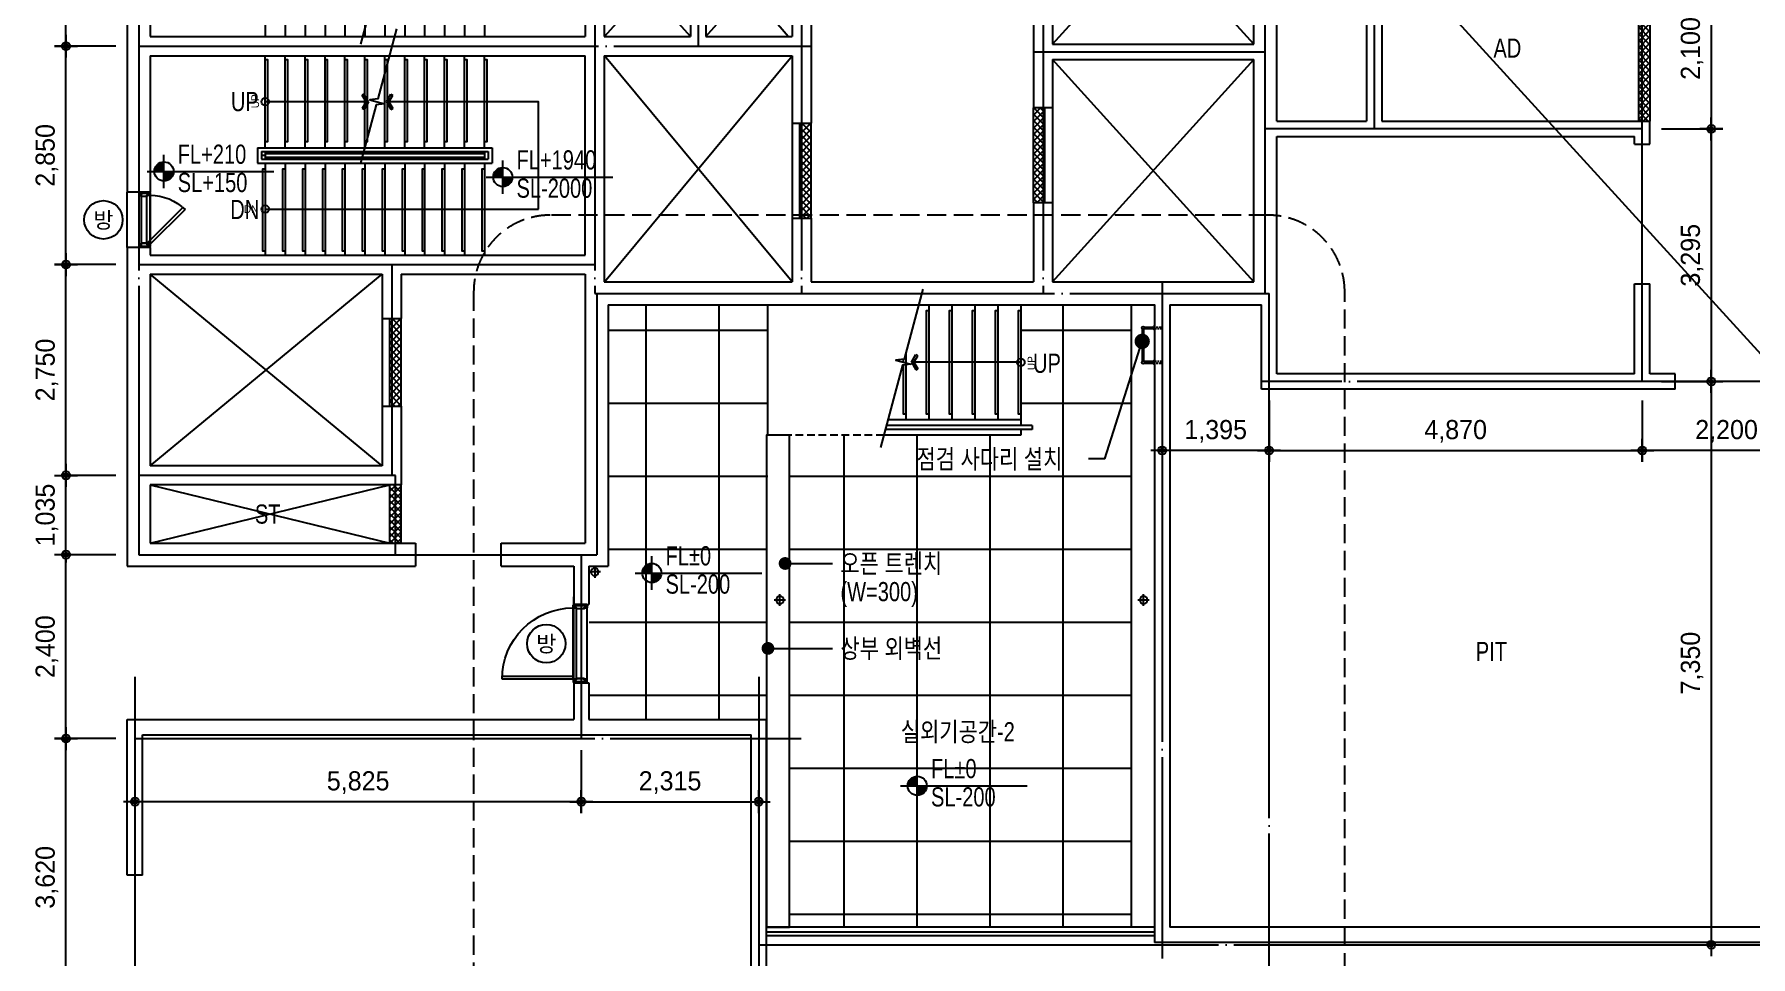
# Model space of a CAD drawing. Header units: millimetres. Extents: x 0 to 1390178, y 0 to 110113.
# Drawn here: x 616149 to 638547, y 23396 to 35430 of the extents above; entities that cross this region are included whole.
import ezdxf
from ezdxf.enums import TextEntityAlignment as Align
from ezdxf.xclip import XClip

# ---------------------------------------------------------------- set-up
doc = ezdxf.new("R2010")
doc.units = ezdxf.units.MM
doc.header["$LTSCALE"] = 100
doc.header["$XCLIPFRAME"] = 0
for name, pattern in [('CEN', [62, 60, -1, 0, -1]), ('HID2', [3.5, 2.5, -1]), ('X - 평면도$0$CEN', [62, 60, -1, 0, -1]), ('X - 평면도$0$HID', [1.5, 1, -0.5]), ('X - 평면도$0$HIDDEN', [0.375, 0.25, -0.125])]:
    doc.linetypes.add(name, pattern=pattern)
doc.layers.get('DEFPOINTS').update_dxf_attribs({"color": 145})
for name, color, linetype in [('A-CEN', 1, 'CEN'), ('AA-XXXX-TEXT', 3, 'Continuous'), ('DIM', 7, 'Continuous'), ('sm3', 3, 'HID2'), ('SYM', 7, 'Continuous'), ('TEXT1', 7, 'Continuous'), ('X - 평면도$0$A-OPEN', 9, 'X - 평면도$0$CEN'), ('X - 평면도$0$A-SYM', 7, 'Continuous'), ('X - 평면도$0$A-WALB', 3, 'Continuous'), ('X - 평면도$0$AA-EL-PCN4', 4, 'Continuous'), ('X - 평면도$0$AA-EL-PCN8', 8, 'Continuous'), ('X - 평면도$0$AA-FLXK-OPEN', 8, 'Continuous'), ('X - 평면도$0$AA-FLXS-OTHR', 4, 'Continuous'), ('X - 평면도$0$AA-SSXM-STRS', 4, 'Continuous'), ('X - 평면도$0$AA-WAXM-CONC', 2, 'Continuous'), ('X - 평면도$0$AA-XXXX-CNTL', 1, 'X - 평면도$0$CEN'), ('X - 평면도$0$AA-XXXX-PATT', 8, 'Continuous'), ('X - 평면도$0$AA-XXXX-SYMB', 7, 'Continuous'), ('X - 평면도$0$CEN', 1, 'X - 평면도$0$CEN'), ('X - 평면도$0$HID', 7, 'X - 평면도$0$HID'), ('X - 평면도$0$난간', 6, 'Continuous'), ('X - 평면도$0$신축줄눈', 252, 'Continuous'), ('X - 평면도$0$점검사다리', 4, 'Continuous'), ('X - 평면도$0$트랜치', 8, 'Continuous')]:
    doc.layers.add(name, color=color, linetype=linetype)
doc.layers.add('X - 평면도$0$A-door', color=4, linetype='Continuous', lineweight=25)
for name, color, linetype, plot in [('X - 평면도$0$A-GUIDE TEXT', 67, 'Continuous', False), ('X - 평면도$0$AA-GUIDE-실명', 125, 'Continuous', False), ('X - 평면도$0$DEFPOINT', 163, 'Continuous', False)]:
    doc.layers.add(name, color=color, linetype=linetype, plot=plot)
doc.styles.add('HAUD01', font='Dotum.ttf')
doc.styles.add('X - 평면도$0$HAUD01', font='Dotum.ttf')
doc.dimstyles.new('HAUD-80', dxfattribs={"dimscale": 100, "dimtxt": 2.5, "dimasz": 0.5, "dimexe": 0, "dimexo": 1.5, "dimgap": 1, "dimtad": 1, "dimdec": 0, "dimdsep": 46, "dimlunit": 6, "dimtxsty": 'HAUD01', "dimblk": 'Z_DOT', "dimcen": 2.5, "dimdle": 1.5, "dimclrd": 7, "dimclre": 7, "dimclrt": 4, "dimadec": 0, "dimazin": 0, "dimtfac": 1, "dimtdec": 0, "dimtix": 1, "dimtmove": 2, "dimatfit": 3, "dimfxl": 1, "dimtvp": 1, "dimtolj": 1, "dimtzin": 0, "dimarcsym": 0})
pattern_1 = [(45, (-964639.225, -33202.216), (-42.426407, 42.426407), []), (135, (-964639.225, -33202.216), (-42.426407, -42.426407), [])]

# ---------------------------------------------------------------- blocks, each defined once
blk = doc.blocks.new('$0$C1E7A367F')
at = {"layer": 'SYM'}
h = blk.add_hatch(color=256, dxfattribs=at)
h.paths.add_polyline_path([(-800, 0), (0, 0), (0, 800, 0.4142136)])
h.paths.add_polyline_path([(0, 0), (0, -800, 0.4142136), (800, 0)])
for p, q in [((0, -1400), (0, 1400)), ((-1400, 0), (9181, 0))]:
    blk.add_line(p, q, dxfattribs=at)
blk.add_circle((0, 0), 800, dxfattribs=at)
blk = doc.blocks.new('X - 평면도$0$A$C74297cf7')
at = {"layer": 'DEFPOINTS'}
blk.add_line((44367, 2439), (25190, 23480), dxfattribs=at)
at = {"layer": 'X - 평면도$0$AA-WAXM-CONC'}
for p, q in [((25340, 19425), (25340, 23630)), ((26510, 23630), (26510, 19425)), ((16315, 23330), (16315, 20530)), ((16565, 23330), (16565, 20530)), ((25040, 20430), (25040, 23330)), ((10340, 22510), (10340, 18500)), ((10640, 22510), (10640, 20530)), ((17690, 21995), (17690, 20530)), ((17890, 21995), (17890, 20530)), ((19015, 22110), (19015, 20530)), ((19265, 22110), (19265, 19400)), ((26710, 21325), (26710, 19425)), ((22165, 21060), (22165, 19600)), ((22415, 21060), (22415, 20430)), ((10640, 20530), (16315, 20530)), ((16565, 20530), (17690, 20530)), ((17890, 20530), (19015, 20530)), ((22415, 20430), (25040, 20430)), ((10640, 20280), (10640, 18500)), ((10640, 20280), (16315, 20280)), ((16315, 17680), (16315, 20280)), ((16565, 20280), (16565, 17330)), ((16565, 20280), (19015, 20280)), ((19015, 20280), (19015, 19400)), ((22415, 20230), (22415, 19600)), ((22415, 20230), (25040, 20230)), ((25040, 17330), (25040, 20230)), ((22415, 19600), (22165, 19600)), ((19015, 19400), (19265, 19400)), ((25340, 19425), (26510, 19425)), ((26710, 19425), (30210, 19425)), ((30210, 19125), (30210, 19425)), ((25340, 16130), (25340, 19225)), ((25340, 19225), (30010, 19225)), ((30010, 19125), (30010, 19225)), ((30010, 19125), (30210, 19125)), ((10640, 18500), (10340, 18500)), ((19015, 18160), (19015, 17330)), ((19015, 18160), (19265, 18160)), ((19265, 18160), (19265, 17330)), ((22165, 18360), (22165, 17330)), ((22415, 18360), (22165, 18360)), ((22415, 18360), (22415, 17330)), ((10640, 17780), (10340, 17780)), ((10340, 17780), (10340, 13620)), ((10640, 17780), (10640, 17680)), ((10640, 17680), (16315, 17680)), ((10640, 17430), (10640, 14930)), ((10640, 17430), (13665, 17430)), ((13665, 17430), (13665, 16850)), ((13915, 17430), (13915, 16850)), ((13915, 17430), (16315, 17430)), ((16315, 17430), (16315, 13920)), ((16565, 17330), (19015, 17330)), ((19265, 17330), (22165, 17330)), ((22415, 17330), (25040, 17330)), ((30010, 16130), (30010, 17305)), ((30010, 17305), (30210, 17305)), ((30210, 16130), (30210, 17305)), ((16615, 17030), (16615, 13620)), ((16615, 17030), (23745, 17030)), ((23745, 17030), (23745, 8710)), ((23945, 17030), (25140, 17030)), ((23945, 17030), (23945, 8910)), ((25140, 15930), (25140, 17030)), ((13665, 16850), (13915, 16850)), ((30010, 16130), (25340, 16130)), ((30540, 16130), (30210, 16130)), ((30540, 15930), (30540, 16130)), ((30540, 15930), (25140, 15930)), ((13665, 15710), (13665, 14930)), ((13665, 15710), (13915, 15710)), ((13915, 15710), (13915, 14680)), ((13665, 14930), (10640, 14930)), ((10640, 14680), (10640, 13920)), ((13915, 14680), (10640, 14680)), ((10640, 13920), (14100, 13920)), ((14100, 13920), (14100, 13620)), ((15220, 13920), (16315, 13920)), ((15220, 13620), (15220, 13920)), ((10340, 13620), (14100, 13620)), ((15220, 13620), (16165, 13620)), ((16165, 13620), (16165, 13120)), ((16365, 13620), (16365, 13120)), ((16365, 13620), (16615, 13620)), ((16165, 13120), (16365, 13120)), ((16165, 12100), (16365, 12100)), ((16165, 12100), (16165, 11620)), ((16365, 12100), (16365, 11620)), ((10340, 11620), (16165, 11620)), ((10340, 9590), (10340, 11620)), ((16365, 11620), (18680, 11620)), ((18680, 0), (18680, 11620)), ((10540, 11420), (18480, 11420)), ((10540, 9590), (10540, 11420)), ((18480, 7850), (18480, 11420)), ((10540, 9590), (10340, 9590)), ((32210, 8910), (23945, 8910)), ((32210, 8710), (23745, 8710))]:
    blk.add_line(p, q, dxfattribs=at)
blk = doc.blocks.new('X - 평면도$0$A$C14A644CA')
at = {"layer": 'X - 평면도$0$AA-FLXS-OTHR', "color": 1}
for p, q in [((75, 0), (-75, 0)), ((0, -75), (0, 75))]:
    blk.add_line(p, q, dxfattribs=at)
at = {"layer": 'X - 평면도$0$AA-FLXS-OTHR'}
blk.add_circle((0, 0), 50, dxfattribs=at)
at = {"layer": 'X - 평면도$0$AA-GUIDE-실명', "style": 'X - 평면도$0$HAUD01'}
blk.add_text('Ø100', height=20, dxfattribs=at).set_placement((0, 0), align=Align.MIDDLE_CENTER)
blk = doc.blocks.new('X - 평면도$0$arrow1')
for p, q in [((0, 0), (0.29, 0.5)), ((0, 0), (0.29, -0.5)), ((0.16, 0), (0.41, 0.43)), ((0.16, 0), (0.41, -0.43)), ((0.29, 0.5), (0.41, 0.43)), ((0.29, -0.5), (0.41, -0.43))]:
    blk.add_line(p, q)
blk = doc.blocks.new('*U1013')
at = {"layer": 'X - 평면도$0$A-door', "color": 8}
for p, q in [((670, 0), (30, 0)), ((45, -45), (655, -45)), ((655, -120), (45, -120))]:
    blk.add_line(p, q, dxfattribs=at)
at = {"layer": 'X - 평면도$0$A-door'}
for points in [[(483, 453), (30, 0), (58, -28), (511, 424)], [(2, -15), (2, -15), (2, -15), (0, -15), (0, 0), (30, 0), (30, -45), (45, -45), (45, -120), (0, -120), (0, -105), (2, -105), (2, -105), (2, -105), (2, -118), (43, -118), (43, -47), (28, -47), (28, -2), (2, -2)], [(698, -15), (698, -15), (698, -15), (700, -15), (700, 0), (670, 0), (670, -45), (655, -45), (655, -120), (700, -120), (700, -105), (698, -105), (698, -105), (698, -105), (698, -118), (657, -118), (657, -47), (672, -47), (672, -2), (698, -2)]]:
    blk.add_lwpolyline(points, close=True, dxfattribs=at)
at = {"layer": 'X - 평면도$0$A-door', "color": 8}
for points in [[(20, -118), (2, -118), (2, -2), (20, -2), (20, -3), (3, -3), (3, -117), (20, -117)], [(680, -118), (698, -118), (698, -2), (680, -2), (680, -3), (697, -3), (697, -117), (680, -117)]]:
    blk.add_lwpolyline(points, close=True, dxfattribs=at)
blk.add_arc((30, 0), 640, 0, 45, dxfattribs=at)
blk = doc.blocks.new('X - 평면도$0$A$Cb76c2855')
at = {"layer": 'X - 평면도$0$점검사다리'}
for points in [[(8, 43, -0.31789), (30, 43), (30, 462, -0.31789), (8, 462)], [(154, 466), (35, 466, 0.31789), (35, 488), (154, 488)], [(169, 450), (169, 505, 0.414214), (154, 490), (154, 465, 0.414214)], [(154, 38), (35, 38, -0.31789), (35, 16), (154, 16)], [(169, 0), (169, 55, 0.414214), (154, 40), (154, 15, 0.414214)]]:
    blk.add_lwpolyline(points, format="xyb", close=True, dxfattribs=at)
at = {"layer": 'X - 평면도$0$점검사다리', "color": 8, "linetype": 'X - 평면도$0$HIDDEN'}
for points in [[(154, 488), (269, 488), (269, 466), (154, 466)], [(154, 16), (269, 16), (269, 38), (154, 38)]]:
    blk.add_lwpolyline(points, dxfattribs=at)
at = {"layer": 'X - 평면도$0$점검사다리', "color": 3, "linetype": 'Continuous'}
for centre in [(19, 477), (19, 27)]:
    blk.add_circle(centre, 19.1, dxfattribs=at)
blk = doc.blocks.new('X - 평면도$0$A$C8cfae47c')
at = {"layer": 'X - 평면도$0$AA-XXXX-PATT'}
h = blk.add_hatch(dxfattribs=at)
h.set_pattern_fill('_USER', color=256, scale=60, angle=45, double=1, pattern_type=0)
h.set_pattern_definition([(45, (462677.89, 1513355.05), (-42.4264069, 42.4264069), []), (135, (462677.89, 1513355.05), (-42.4264069, -42.4264069), [])])
h.paths.add_polyline_path([(-14157, 18886), (-14307, 18887), (-14307, 16987), (-14157, 16986)])
h = blk.add_hatch(dxfattribs=at)
h.set_pattern_fill('_USER,_O', color=256, scale=60, angle=45, double=1, pattern_type=0)
h.set_pattern_definition(pattern_1)
h.paths.add_polyline_path([(-22202, 17161), (-22052, 17161), (-22052, 15921), (-22202, 15921)])
h = blk.add_hatch(dxfattribs=at)
h.set_pattern_fill('_USER,_O', color=256, scale=60, angle=45, double=1, pattern_type=0)
h.set_pattern_definition(pattern_1)
h.paths.add_polyline_path([(-25102, 16961), (-25252, 16961), (-25252, 15721), (-25102, 15721)])
h = blk.add_hatch(dxfattribs=at)
h.set_pattern_fill('_USER,_O', color=256, scale=60, angle=45, double=1, pattern_type=0)
h.set_pattern_definition([(45, (-969989.225, -35752.225), (-42.426407, 42.426407), []), (135, (-969989.225, -35752.225), (-42.426407, -42.426407), [])])
h.paths.add_polyline_path([(-30602, 13271), (-30452, 13271), (-30452, 14411), (-30602, 14411)])
h = blk.add_hatch(dxfattribs=at)
h.set_pattern_fill('_USER', color=256, scale=60, angle=45, double=1, pattern_type=0)
h.set_pattern_definition([(45, (462687.89, 1513355.05), (-42.4264069, 42.4264069), []), (135, (462687.89, 1513355.05), (-42.4264069, -42.4264069), [])])
h.paths.add_polyline_path([(-30452, 12241), (-30602, 12241), (-30602, 11481), (-30452, 11481)])
at = {"layer": 'X - 평면도$0$신축줄눈'}
h = blk.add_hatch(dxfattribs=at)
h.set_pattern_fill('ANSI37', color=256, scale=300, angle=45)
h.set_pattern_definition([(90, (-964639.2, -33202.2), (-952.5, 2e-13), []), (180, (-964639.2, -33202.2), (-2e-13, -952.5), [])])
h.paths.add_polyline_path([(-25667, 12891), (-25667, 14586), (-27752, 14591), (-27752, 11181), (-28002, 11181), (-28002, 9181), (-25687, 9181)])
h = blk.add_hatch(dxfattribs=at)
h.set_pattern_fill('ANSI37', color=256, scale=300, angle=45)
h.set_pattern_definition([(90, (-1090639.2, -33202.2), (-952.5, 2e-13), []), (180, (-1090639.2, -33202.2), (-2e-13, -952.5), [])])
h.paths.add_polyline_path([(-25387, 12891), (-25387, 6471), (-20922, 6471), (-20922, 14591), (-22367, 14591), (-22367, 12891)])
at = {"layer": 'X - 평면도$0$A-OPEN'}
for p, q in [((-21952, 17991), (-19327, 20891)), ((-19327, 17991), (-21952, 20891)), ((-27802, 14891), (-25352, 17841)), ((-25352, 14891), (-27802, 17841)), ((-21952, 14891), (-19327, 17791)), ((-19327, 14891), (-21952, 17791)), ((-30702, 12491), (-33727, 14991)), ((-33727, 12491), (-30702, 14991)), ((-33727, 11481), (-30602, 12241)), ((-33727, 12241), (-30602, 11481))]:
    blk.add_line(p, q, dxfattribs=at)
at = {"layer": 'X - 평면도$0$A-SYM'}
for points in [[(-30513, 19741), (-30757, 18830), (-30864, 18817), (-30671, 18765), (-30778, 18752), (-30982, 17991)], [(-30513, 18191), (-30757, 17280), (-30864, 17267), (-30671, 17215), (-30778, 17202), (-30982, 16441)], [(-23646, 14795), (-23890, 13883), (-23997, 13871), (-23804, 13819), (-23911, 13806), (-24200, 12730)]]:
    blk.add_lwpolyline(points, dxfattribs=at)
at = {"layer": 'X - 평면도$0$A-WALB'}
for p, q in [((-14307, 18886), (-14307, 16986)), ((-14157, 18886), (-14157, 16986)), ((-22202, 15921), (-22202, 17161)), ((-22052, 15921), (-22052, 17161)), ((-25252, 15721), (-25252, 16961)), ((-25102, 15721), (-25102, 16961)), ((-30602, 13271), (-30602, 14411)), ((-30452, 13271), (-30452, 14411)), ((-30602, 11481), (-30602, 12241)), ((-30452, 11481), (-30452, 12241))]:
    blk.add_line(p, q, dxfattribs=at)
at = {"layer": 'X - 평면도$0$AA-EL-PCN4'}
for p, q in [((-28202, 9661), (-28202, 10781)), ((-20622, 6471), (-25687, 6471))]:
    blk.add_line(p, q, dxfattribs=at)
at = {"layer": 'X - 평면도$0$AA-EL-PCN8'}
for p, q in [((-21952, 17161), (-21952, 15921)), ((-25352, 16961), (-25352, 15721)), ((-34027, 15341), (-34027, 16061)), ((-33727, 15341), (-33727, 16061)), ((-30702, 14411), (-30702, 13271))]:
    blk.add_line(p, q, dxfattribs=at)
at = {"layer": 'X - 평면도$0$AA-SSXM-STRS'}
for p, q in [((-32227, 19391), (-32227, 18091)), ((-31967, 19391), (-31967, 18091)), ((-31707, 19391), (-31707, 18091)), ((-31447, 19391), (-31447, 18091)), ((-31187, 19391), (-31187, 18091)), ((-30927, 19391), (-30927, 18091)), ((-30667, 19391), (-30667, 18091)), ((-30407, 19391), (-30407, 18091)), ((-30147, 19391), (-30147, 18091)), ((-29887, 19391), (-29887, 18091)), ((-29627, 19391), (-29627, 18091)), ((-29367, 19391), (-29367, 18091)), ((-32227, 16641), (-32227, 17841)), ((-31967, 16641), (-31967, 17841)), ((-31707, 16641), (-31707, 17841)), ((-31447, 16641), (-31447, 17841)), ((-31187, 16641), (-31187, 17841)), ((-30927, 16641), (-30927, 17841)), ((-30667, 16641), (-30667, 17841)), ((-30407, 16641), (-30407, 17841)), ((-30147, 16641), (-30147, 17841)), ((-29887, 16641), (-29887, 17841)), ((-29627, 16641), (-29627, 17841)), ((-29367, 16641), (-29367, 17841)), ((-32327, 16641), (-29267, 16641)), ((-32327, 16641), (-32327, 16441)), ((-32277, 16591), (-29317, 16591)), ((-32277, 16591), (-32277, 16491)), ((-32227, 16591), (-32227, 16566)), ((-31707, 16591), (-31707, 16566)), ((-31447, 16591), (-31447, 16566)), ((-31187, 16591), (-31187, 16566)), ((-30927, 16591), (-30927, 16566)), ((-30667, 16591), (-30667, 16566)), ((-30407, 16591), (-30407, 16566)), ((-30147, 16591), (-30147, 16566)), ((-29887, 16591), (-29887, 16566)), ((-29627, 16591), (-29627, 16566)), ((-29367, 16591), (-29367, 16566)), ((-29317, 16591), (-29317, 16491)), ((-29267, 16641), (-29267, 16441)), ((-32327, 16441), (-29267, 16441)), ((-32227, 16541), (-32277, 16541)), ((-32277, 16491), (-29317, 16491)), ((-32227, 16566), (-29367, 16566)), ((-32227, 16566), (-32227, 16516)), ((-32227, 16516), (-29367, 16516)), ((-32227, 16516), (-32227, 16491)), ((-32227, 16441), (-32227, 15241)), ((-31967, 16441), (-31967, 15241)), ((-31707, 16516), (-31707, 16491)), ((-31707, 16441), (-31707, 15241)), ((-31447, 16516), (-31447, 16491)), ((-31447, 16441), (-31447, 15241)), ((-31187, 16516), (-31187, 16491)), ((-31187, 16441), (-31187, 15241)), ((-30927, 16516), (-30927, 16491)), ((-30927, 16441), (-30927, 15241)), ((-30667, 16516), (-30667, 16491)), ((-30667, 16441), (-30667, 15241)), ((-30407, 16516), (-30407, 16491)), ((-30407, 16441), (-30407, 15241)), ((-30147, 16516), (-30147, 16491)), ((-30147, 16441), (-30147, 15241)), ((-29887, 16516), (-29887, 16491)), ((-29887, 16441), (-29887, 15241)), ((-29627, 16516), (-29627, 16491)), ((-29627, 16441), (-29627, 15241)), ((-29367, 16566), (-29367, 16516)), ((-29367, 16516), (-29367, 16491)), ((-29367, 16441), (-29367, 15241)), ((-23567, 14591), (-23567, 13091)), ((-23267, 14591), (-23267, 13091)), ((-22967, 14591), (-22967, 13091)), ((-22667, 14591), (-22667, 13091)), ((-22367, 14591), (-22367, 13091)), ((-23867, 13970), (-23867, 13836)), ((-23867, 13811), (-23867, 13091)), ((-22217, 13016), (-24123, 13016)), ((-22367, 13091), (-24103, 13091)), ((-22367, 13091), (-22367, 13016)), ((-22217, 13016), (-22217, 12966)), ((-22367, 12891), (-24156, 12891)), ((-22217, 12966), (-24136, 12966)), ((-22367, 12966), (-22367, 12891))]:
    blk.add_line(p, q, dxfattribs=at)
at = {"layer": 'X - 평면도$0$AA-SSXM-STRS', "color": 8}
for points in [[(-32227, 17791), (-32197, 17791), (-32197, 16716), (-32227, 16716)], [(-31967, 17791), (-31937, 17791), (-31937, 16716), (-31967, 16716)], [(-31707, 17791), (-31677, 17791), (-31677, 16716), (-31707, 16716)], [(-31447, 17791), (-31417, 17791), (-31417, 16716), (-31447, 16716)], [(-31187, 17791), (-31157, 17791), (-31157, 16716), (-31187, 16716)], [(-30927, 17791), (-30897, 17791), (-30897, 16716), (-30927, 16716)], [(-30667, 17791), (-30637, 17791), (-30637, 16716), (-30667, 16716)], [(-30407, 17791), (-30377, 17791), (-30377, 16716), (-30407, 16716)], [(-30147, 17791), (-30117, 17791), (-30117, 16716), (-30147, 16716)], [(-29887, 17791), (-29857, 17791), (-29857, 16716), (-29887, 16716)], [(-29627, 17791), (-29597, 17791), (-29597, 16716), (-29627, 16716)], [(-29367, 17791), (-29337, 17791), (-29337, 16716), (-29367, 16716)], [(-32227, 15291), (-32257, 15291), (-32257, 16366), (-32227, 16366)], [(-31967, 15291), (-31997, 15291), (-31997, 16366), (-31967, 16366)], [(-31707, 15291), (-31737, 15291), (-31737, 16366), (-31707, 16366)], [(-31447, 15291), (-31477, 15291), (-31477, 16366), (-31447, 16366)], [(-31187, 15291), (-31217, 15291), (-31217, 16366), (-31187, 16366)], [(-30927, 15291), (-30957, 15291), (-30957, 16366), (-30927, 16366)], [(-30667, 15291), (-30697, 15291), (-30697, 16366), (-30667, 16366)], [(-30407, 15291), (-30437, 15291), (-30437, 16366), (-30407, 16366)], [(-30147, 15291), (-30177, 15291), (-30177, 16366), (-30147, 16366)], [(-29887, 15291), (-29917, 15291), (-29917, 16366), (-29887, 16366)], [(-29627, 15291), (-29657, 15291), (-29657, 16366), (-29627, 16366)], [(-29367, 15291), (-29397, 15291), (-29397, 16366), (-29367, 16366)], [(-23567, 13166), (-23597, 13166), (-23597, 14516), (-23567, 14516)], [(-23267, 13166), (-23297, 13166), (-23297, 14516), (-23267, 14516)], [(-22967, 13166), (-22997, 13166), (-22997, 14516), (-22967, 14516)], [(-22667, 13166), (-22697, 13166), (-22697, 14516), (-22667, 14516)], [(-22367, 13166), (-22397, 13166), (-22397, 14516), (-22367, 14516)], [(-23897, 13844), (-23897, 13883)], [(-23867, 13166), (-23897, 13166), (-23897, 13808)]]:
    blk.add_lwpolyline(points, dxfattribs=at)
at = {"layer": 'X - 평면도$0$AA-XXXX-CNTL'}
for p, q in [((-17757, 21076), (-17757, 16886)), ((-14257, 13591), (-14257, 21076)), ((-33877, 21041), (-33877, 11331)), ((-27927, 21041), (-27927, 14741)), ((-25227, 21041), (-25227, 14741)), ((-22077, 21041), (-22077, 14741)), ((-19177, 14741), (-19177, 21041)), ((-27802, 18091), (-26677, 19346)), ((-27802, 19346), (-26677, 18091)), ((-26577, 19456), (-26577, 17966)), ((-26477, 18091), (-25352, 19356)), ((-25402, 18091), (-26477, 19346)), ((-33877, 17966), (-25102, 17966)), ((-22202, 17891), (-19177, 17891)), ((-14257, 16886), (-19177, 16886)), ((-33877, 15116), (-27927, 15116)), ((-30577, 15116), (-30577, 12366)), ((-20522, 14891), (-20522, 6061)), ((-27927, 14741), (-19127, 14741)), ((-27902, 14741), (-27902, 11331)), ((-19127, 13491), (-19127, 14741)), ((-11977, 13591), (-19227, 13591)), ((-30577, 12366), (-33877, 12366)), ((-33877, 11331), (-27902, 11331)), ((-28102, 8931), (-28102, 11331))]:
    blk.add_line(p, q, dxfattribs=at)
at = {"layer": 'X - 평면도$0$AA-XXXX-SYMB'}
for p, q in [((-30880, 17241), (-32227, 17241)), ((-32227, 15841), (-28660, 15841))]:
    blk.add_line(p, q, dxfattribs=at)
for points in [[(-28660, 15841), (-28660, 17241), (-30645, 17241)], [(-22367, 13841), (-23795, 13841)]]:
    blk.add_lwpolyline(points, dxfattribs=at)
for centre in [(-32227, 17241), (-32227, 15841), (-22367, 13841)]:
    blk.add_circle(centre, 50, dxfattribs=at)
at = {"layer": 'X - 평면도$0$CEN'}
for p, q in [((-30527, 12366), (-30577, 12366)), ((-30527, 11331), (-30527, 12366))]:
    blk.add_line(p, q, dxfattribs=at)
at = {"layer": 'X - 평면도$0$HID'}
blk.add_lwpolyline([(-24156, 12891), (-25687, 12891), (-25687, 9181)], dxfattribs=at)
at = {"layer": 'X - 평면도$0$난간', "color": 6}
for p, q in [((-20622, 6406), (-25687, 6406)), ((-20622, 6356), (-25687, 6356))]:
    blk.add_line(p, q, dxfattribs=at)
at = {"layer": 'X - 평면도$0$신축줄눈'}
blk.add_line((-25667, 12891), (-25667, 14591), dxfattribs=at)
at = {"layer": 'X - 평면도$0$트랜치', "elevation": 0}
blk.add_lwpolyline([(-20922, 14591), (-20622, 14591), (-20622, 6471), (-20922, 6471)], close=True, dxfattribs=at)
at = {"layer": 'X - 평면도$0$트랜치'}
blk.add_lwpolyline([(-25687, 6471), (-25387, 6471), (-25387, 12891), (-25687, 12891)], close=True, dxfattribs=at)
at = {"xscale": -1, "rotation": 180}
blk.add_blockref('X - 평면도$0$A$C14A644CA', (-27927, 11106), dxfattribs=at)
at = {"xscale": -1}
for p in [(-25511, 10740), (-20765, 10740)]:
    blk.add_blockref('X - 평면도$0$A$C14A644CA', p, dxfattribs=at)
at = {"layer": 'X - 평면도$0$A-door', "xscale": -1, "rotation": 270}
blk.add_blockref('*U1013', (-33727, 15351), dxfattribs=at)
at = {"layer": 'X - 평면도$0$AA-FLXK-OPEN'}
blk.add_blockref('X - 평면도$0$A$Cb76c2855', (-20791, 13813), dxfattribs=at)
at = {"layer": 'X - 평면도$0$AA-XXXX-SYMB', "yscale": 200.0000000000021, "zscale": 200.0000000000021}
for p, xscale in [((-30880, 17241), -200.0000000000021), ((-30645, 17241), 200.0000000000021)]:
    blk.add_blockref('X - 평면도$0$arrow1', p, dxfattribs=dict(at, xscale=xscale))
at = {"layer": 'X - 평면도$0$AA-XXXX-SYMB', "xscale": -200.0000000000021, "yscale": 200.0000000000021, "zscale": 200.0000000000021, "rotation": 180}
blk.add_blockref('X - 평면도$0$arrow1', (-23795, 13841), dxfattribs=at)
at = {"layer": 'X - 평면도$0$DEFPOINT', "style": 'X - 평면도$0$HAUD01'}
for p in [(-32359, 17247), (-22229, 13830)]:
    blk.add_text('UP', height=100, rotation=90, dxfattribs=at).set_placement(p, align=Align.MIDDLE_CENTER)
blk.add_text('DN', height=100, dxfattribs=at).set_placement((-32412, 15840), align=Align.MIDDLE_CENTER)
blk = doc.blocks.new('X - 평면도$0$D1000')
at = {"layer": 'X - 평면도$0$A-door', "color": 9}
for p, q in [((0, 0), (0, -930)), ((180, 0), (180, -930)), ((40, -10), (40, -920))]:
    blk.add_line(p, q, dxfattribs=at)
at = {"layer": 'X - 평면도$0$A-door'}
for points in [[(-930, 0), (-930, -40), (0, -40), (0, 0)], [(30, 33), (2, 33), (2, 2), (42, 2), (42, -8), (138, -8), (138, 2), (178, 2), (178, 33), (150, 33), (150, 35), (180, 35), (180, 0), (140, 0), (140, -10), (40, -10), (40, 0), (0, 0), (0, 35), (30, 35)], [(30, -963), (2, -963), (2, -932), (42, -932), (42, -922), (138, -922), (138, -932), (178, -932), (178, -963), (150, -963), (150, -965), (180, -965), (180, -930), (140, -930), (140, -920), (40, -920), (40, -930), (0, -930), (0, -965), (30, -965)]]:
    blk.add_lwpolyline(points, close=True, dxfattribs=at)
at = {"layer": 'X - 평면도$0$A-door', "color": 8}
for points in [[(2, 2), (2, 33), (178, 33), (178, 2), (177, 2), (177, 32), (3, 32), (3, 2)], [(2, -932), (2, -963), (178, -963), (178, -932), (177, -932), (177, -962), (3, -962), (3, -932)]]:
    blk.add_lwpolyline(points, close=True, dxfattribs=at)
at = {"layer": 'X - 평면도$0$A-door', "color": 1}
blk.add_arc((0, 0), 930, 180, 270, dxfattribs=at)
at = {"layer": 'X - 평면도$0$A-GUIDE TEXT'}
for p, q in [((175, 45), (5, 45)), ((175, -975), (5, -975))]:
    blk.add_line(p, q, dxfattribs=at)
blk = doc.blocks.new('X - 평면도', base_point=(-475.4, -286.7))
at = {"layer": 'X - 평면도$0$AA-XXXX-CNTL'}
for p, q in [((930712, 42938.8), (930712, 22495.2)), ((938852, 42938.8), (938852, 22495.2)), ((930712, 42133.1), (939403.8, 42133.1)), ((938852, 39443.1), (970213.6, 39443.1))]:
    blk.add_line(p, q, dxfattribs=at)
for name, p in [('X - 평면도$0$A$C8cfae47c', (964639.2, 33202.2)), ('X - 평면도$0$A$C74297cf7', (920272, 30763.1))]:
    blk.add_blockref(name, p)
at = {"xscale": -1, "rotation": 180}
blk.add_blockref('X - 평면도$0$D1000', (936432, 42908.1), dxfattribs=at)
blk = doc.blocks.new('dr_갑')
at = {"layer": 'TEXT1'}
blk.add_circle((0, 0), 400, dxfattribs=at)
at = {"layer": 'TEXT1', "style": 'HAUD01'}
blk.add_text('방', height=335, dxfattribs=at).set_placement((0, 0), align=Align.MIDDLE)
blk = doc.blocks.new('Z_DOT')
at = {"layer": 'DIM', "color": 0}
for p, q in [((-3, 0), (3, 0)), ((0, -3), (0, 3))]:
    blk.add_line(p, q, dxfattribs=at)
for radius in [1.05, 0.525]:
    blk.add_circle((0, 0), radius, dxfattribs=at)
blk = doc.blocks.new('*D249')
at = {"layer": 'DEFPOINTS', "color": 0, "transparency": 16777216}
for p in [(616562, 38351), (617362, 38351), (617362, 35276)]:
    blk.add_point(p, dxfattribs=at)
at = {"layer": 'DIM', "color": 7, "lineweight": -2, "transparency": 16777216}
for p, q in [((617212, 38351), (616562, 38351)), ((616562, 35326), (616562, 38301)), ((617212, 35276), (616562, 35276))]:
    blk.add_line(p, q, dxfattribs=at)
at = {"layer": 'DIM', "color": 7, "lineweight": -2, "transparency": 16777216, "xscale": 50, "yscale": 50, "zscale": 50}
for p, rotation in [((616562, 38351), 90), ((616562, 35276), 270)]:
    blk.add_blockref('Z_DOT', p, dxfattribs=dict(at, rotation=rotation))
at = {"layer": 'DIM', "color": 4, "transparency": 16777216, "insert": (616313, 36813), "char_height": 250, "attachment_point": 5, "rotation": 90, "style": 'HAUD01'}
blk.add_mtext('\\A1;3,075', dxfattribs=at)
blk = doc.blocks.new('*D250')
at = {"layer": 'DEFPOINTS', "color": 0, "transparency": 16777216}
for p in [(616562, 35276), (617362, 35276), (617362, 32426)]:
    blk.add_point(p, dxfattribs=at)
at = {"layer": 'DIM', "color": 7, "lineweight": -2, "transparency": 16777216}
for p, q in [((617212, 35276), (616562, 35276)), ((616562, 32476), (616562, 35226)), ((617212, 32426), (616562, 32426))]:
    blk.add_line(p, q, dxfattribs=at)
at = {"layer": 'DIM', "color": 7, "lineweight": -2, "transparency": 16777216, "xscale": 50, "yscale": 50, "zscale": 50}
for p, rotation in [((616562, 35276), 90), ((616562, 32426), 270)]:
    blk.add_blockref('Z_DOT', p, dxfattribs=dict(at, rotation=rotation))
at = {"layer": 'DIM', "color": 4, "transparency": 16777216, "insert": (616313, 33851), "char_height": 250, "attachment_point": 5, "rotation": 90, "style": 'HAUD01'}
blk.add_mtext('\\A1;2,850', dxfattribs=at)
blk = doc.blocks.new('*D252')
at = {"layer": 'DEFPOINTS', "color": 0, "transparency": 16777216}
for p in [(616562, 32426), (617362, 32426), (617362, 29676)]:
    blk.add_point(p, dxfattribs=at)
at = {"layer": 'DIM', "color": 7, "lineweight": -2, "transparency": 16777216}
for p, q in [((617212, 32426), (616562, 32426)), ((616562, 29726), (616562, 32376)), ((617212, 29676), (616562, 29676))]:
    blk.add_line(p, q, dxfattribs=at)
at = {"layer": 'DIM', "color": 7, "lineweight": -2, "transparency": 16777216, "xscale": 50, "yscale": 50, "zscale": 50}
for p, rotation in [((616562, 32426), 90), ((616562, 29676), 270)]:
    blk.add_blockref('Z_DOT', p, dxfattribs=dict(at, rotation=rotation))
at = {"layer": 'DIM', "color": 4, "transparency": 16777216, "insert": (616313, 31051), "char_height": 250, "attachment_point": 5, "rotation": 90, "style": 'HAUD01'}
blk.add_mtext('\\A1;2,750', dxfattribs=at)
blk = doc.blocks.new('*D253')
at = {"layer": 'DEFPOINTS', "color": 0, "transparency": 16777216}
for p in [(616562, 29676), (617362, 29676), (617362, 28641)]:
    blk.add_point(p, dxfattribs=at)
at = {"layer": 'DIM', "color": 7, "lineweight": -2, "transparency": 16777216}
for p, q in [((616562, 29726), (616562, 29776)), ((617212, 29676), (616562, 29676)), ((616562, 28641), (616562, 29676)), ((617212, 28641), (616562, 28641)), ((616562, 28591), (616562, 28541))]:
    blk.add_line(p, q, dxfattribs=at)
at = {"layer": 'DIM', "color": 7, "lineweight": -2, "transparency": 16777216, "xscale": 50, "yscale": 50, "zscale": 50}
for p, rotation in [((616562, 29676), 270), ((616562, 28641), 90)]:
    blk.add_blockref('Z_DOT', p, dxfattribs=dict(at, rotation=rotation))
at = {"layer": 'DIM', "color": 4, "transparency": 16777216, "insert": (616313, 29158), "char_height": 250, "attachment_point": 5, "rotation": 90, "style": 'HAUD01'}
blk.add_mtext('\\A1;1,035', dxfattribs=at)
blk = doc.blocks.new('*D254')
at = {"layer": 'DEFPOINTS', "color": 0, "transparency": 16777216}
for p in [(616562, 28641), (617362, 28641), (617362, 26241)]:
    blk.add_point(p, dxfattribs=at)
at = {"layer": 'DIM', "color": 7, "lineweight": -2, "transparency": 16777216}
for p, q in [((617212, 28641), (616562, 28641)), ((616562, 26291), (616562, 28591)), ((617212, 26241), (616562, 26241))]:
    blk.add_line(p, q, dxfattribs=at)
at = {"layer": 'DIM', "color": 7, "lineweight": -2, "transparency": 16777216, "xscale": 50, "yscale": 50, "zscale": 50}
for p, rotation in [((616562, 28641), 90), ((616562, 26241), 270)]:
    blk.add_blockref('Z_DOT', p, dxfattribs=dict(at, rotation=rotation))
at = {"layer": 'DIM', "color": 4, "transparency": 16777216, "insert": (616313, 27441), "char_height": 250, "attachment_point": 5, "rotation": 90, "style": 'HAUD01'}
blk.add_mtext('\\A1;2,400', dxfattribs=at)
blk = doc.blocks.new('*D255')
at = {"layer": 'DEFPOINTS', "color": 0, "transparency": 16777216}
for p in [(616562, 26241), (617362, 26241), (617362, 22621)]:
    blk.add_point(p, dxfattribs=at)
at = {"layer": 'DIM', "color": 7, "lineweight": -2, "transparency": 16777216}
for p, q in [((617212, 26241), (616562, 26241)), ((616562, 22671), (616562, 26191)), ((617212, 22621), (616562, 22621))]:
    blk.add_line(p, q, dxfattribs=at)
at = {"layer": 'DIM', "color": 7, "lineweight": -2, "transparency": 16777216, "xscale": 50, "yscale": 50, "zscale": 50}
for p, rotation in [((616562, 26241), 90), ((616562, 22621), 270)]:
    blk.add_blockref('Z_DOT', p, dxfattribs=dict(at, rotation=rotation))
at = {"layer": 'DIM', "color": 4, "transparency": 16777216, "insert": (616313, 24431), "char_height": 250, "attachment_point": 5, "rotation": 90, "style": 'HAUD01'}
blk.add_mtext('\\A1;3,620', dxfattribs=at)
blk = doc.blocks.new('*D258')
at = {"layer": 'DEFPOINTS', "color": 0, "transparency": 16777216}
for p in [(637232, 36296), (637232, 34196), (638032, 34196)]:
    blk.add_point(p, dxfattribs=at)
at = {"layer": 'DIM', "color": 7, "lineweight": -2, "transparency": 16777216}
for p, q in [((637382, 36296), (638032, 36296)), ((638032, 36246), (638032, 34246)), ((637382, 34196), (638032, 34196))]:
    blk.add_line(p, q, dxfattribs=at)
at = {"layer": 'DIM', "color": 7, "lineweight": -2, "transparency": 16777216, "xscale": 50, "yscale": 50, "zscale": 50}
for p, rotation in [((638032, 36296), 90), ((638032, 34196), 270)]:
    blk.add_blockref('Z_DOT', p, dxfattribs=dict(at, rotation=rotation))
at = {"layer": 'DIM', "color": 4, "transparency": 16777216, "insert": (637783, 35246), "char_height": 250, "attachment_point": 5, "rotation": 90, "style": 'HAUD01'}
blk.add_mtext('\\A1;2,100', dxfattribs=at)
blk = doc.blocks.new('*D259')
at = {"layer": 'DEFPOINTS', "color": 0, "transparency": 16777216}
for p in [(637232, 34196), (637232, 30901), (638032, 30901)]:
    blk.add_point(p, dxfattribs=at)
at = {"layer": 'DIM', "color": 7, "lineweight": -2, "transparency": 16777216}
for p, q in [((637382, 34196), (638032, 34196)), ((638032, 34146), (638032, 30951)), ((637382, 30901), (638032, 30901))]:
    blk.add_line(p, q, dxfattribs=at)
at = {"layer": 'DIM', "color": 7, "lineweight": -2, "transparency": 16777216, "xscale": 50, "yscale": 50, "zscale": 50}
for p, rotation in [((638032, 34196), 90), ((638032, 30901), 270)]:
    blk.add_blockref('Z_DOT', p, dxfattribs=dict(at, rotation=rotation))
at = {"layer": 'DIM', "color": 4, "transparency": 16777216, "insert": (637783, 32548), "char_height": 250, "attachment_point": 5, "rotation": 90, "style": 'HAUD01'}
blk.add_mtext('\\A1;3,295', dxfattribs=at)
blk = doc.blocks.new('*D260')
at = {"layer": 'DEFPOINTS', "color": 0, "transparency": 16777216}
for p in [(637232, 30901), (637232, 23551), (638032, 23551)]:
    blk.add_point(p, dxfattribs=at)
at = {"layer": 'DIM', "color": 7, "lineweight": -2, "transparency": 16777216}
for p, q in [((637382, 30901), (638032, 30901)), ((638032, 30851), (638032, 23601)), ((637382, 23551), (638032, 23551))]:
    blk.add_line(p, q, dxfattribs=at)
at = {"layer": 'DIM', "color": 7, "lineweight": -2, "transparency": 16777216, "xscale": 50, "yscale": 50, "zscale": 50}
for p, rotation in [((638032, 30901), 90), ((638032, 23551), 270)]:
    blk.add_blockref('Z_DOT', p, dxfattribs=dict(at, rotation=rotation))
at = {"layer": 'DIM', "color": 4, "transparency": 16777216, "insert": (637783, 27226), "char_height": 250, "attachment_point": 5, "rotation": 90, "style": 'HAUD01'}
blk.add_mtext('\\A1;7,350', dxfattribs=at)
blk = doc.blocks.new('*D261')
at = {"layer": 'DEFPOINTS', "color": 0, "transparency": 16777216}
for p in [(630867, 30801), (632262, 30801), (630867, 30001)]:
    blk.add_point(p, dxfattribs=at)
at = {"layer": 'DIM', "color": 7, "lineweight": -2, "transparency": 16777216}
for p, q in [((630867, 30651), (630867, 30001)), ((632262, 30651), (632262, 30001)), ((632212, 30001), (630917, 30001))]:
    blk.add_line(p, q, dxfattribs=at)
at = {"layer": 'DIM', "color": 7, "lineweight": -2, "transparency": 16777216, "xscale": 50, "yscale": 50, "zscale": 50}
for p, rotation in [((630867, 30001), 180.000000000006), ((632262, 30001), 5.995204332975845e-12)]:
    blk.add_blockref('Z_DOT', p, dxfattribs=dict(at, rotation=rotation))
at = {"layer": 'DIM', "color": 4, "transparency": 16777216, "insert": (631565, 30250), "char_height": 250, "attachment_point": 5, "style": 'HAUD01'}
blk.add_mtext('\\A1;1,395', dxfattribs=at)
blk = doc.blocks.new('*D500')
at = {"layer": 'DEFPOINTS', "color": 0, "transparency": 16777216}
for p in [(632262, 30801), (637132, 30801), (637132, 30001)]:
    blk.add_point(p, dxfattribs=at)
at = {"layer": 'DIM', "color": 7, "lineweight": -2, "transparency": 16777216}
for p, q in [((632262, 30651), (632262, 30001)), ((637132, 30651), (637132, 30001)), ((632312, 30001), (637082, 30001))]:
    blk.add_line(p, q, dxfattribs=at)
at = {"layer": 'DIM', "color": 7, "lineweight": -2, "transparency": 16777216, "xscale": 50, "yscale": 50, "zscale": 50, "rotation": 180}
blk.add_blockref('Z_DOT', (632262, 30001), dxfattribs=at)
at = {"layer": 'DIM', "color": 7, "lineweight": -2, "transparency": 16777216, "xscale": 50, "yscale": 50, "zscale": 50}
blk.add_blockref('Z_DOT', (637132, 30001), dxfattribs=at)
at = {"layer": 'DIM', "color": 4, "transparency": 16777216, "insert": (634697, 30250), "char_height": 250, "attachment_point": 5, "style": 'HAUD01'}
blk.add_mtext('\\A1;4,870', dxfattribs=at)
blk = doc.blocks.new('*D501')
at = {"layer": 'DEFPOINTS', "color": 0, "transparency": 16777216}
for p in [(637132, 30801), (639332, 30801), (637132, 30001)]:
    blk.add_point(p, dxfattribs=at)
at = {"layer": 'DIM', "color": 7, "lineweight": -2, "transparency": 16777216}
for p, q in [((637132, 30651), (637132, 30001)), ((639332, 30651), (639332, 30001)), ((639282, 30001), (637182, 30001))]:
    blk.add_line(p, q, dxfattribs=at)
at = {"layer": 'DIM', "color": 7, "lineweight": -2, "transparency": 16777216, "xscale": 50, "yscale": 50, "zscale": 50}
for p, rotation in [((637132, 30001), 180.0000000000061), ((639332, 30001), 6.075140390748856e-12)]:
    blk.add_blockref('Z_DOT', p, dxfattribs=dict(at, rotation=rotation))
at = {"layer": 'DIM', "color": 4, "transparency": 16777216, "insert": (638232, 30250), "char_height": 250, "attachment_point": 5, "style": 'HAUD01'}
blk.add_mtext('\\A1;2,200', dxfattribs=at)
blk = doc.blocks.new('*D508')
at = {"layer": 'DEFPOINTS', "color": 0, "transparency": 16777216}
for p in [(623287, 26241), (625602, 26241), (625602, 25418)]:
    blk.add_point(p, dxfattribs=at)
at = {"layer": 'DIM', "color": 7, "lineweight": -2, "transparency": 16777216}
for p, q in [((623287, 26091), (623287, 25418)), ((625602, 26091), (625602, 25418)), ((623337, 25418), (625552, 25418))]:
    blk.add_line(p, q, dxfattribs=at)
at = {"layer": 'DIM', "color": 7, "lineweight": -2, "transparency": 16777216, "xscale": 50, "yscale": 50, "zscale": 50, "rotation": 180}
blk.add_blockref('Z_DOT', (623287, 25418), dxfattribs=at)
at = {"layer": 'DIM', "color": 7, "lineweight": -2, "transparency": 16777216, "xscale": 50, "yscale": 50, "zscale": 50}
blk.add_blockref('Z_DOT', (625602, 25418), dxfattribs=at)
at = {"layer": 'DIM', "color": 4, "transparency": 16777216, "insert": (624445, 25667), "char_height": 250, "attachment_point": 5, "style": 'HAUD01'}
blk.add_mtext('\\A1;2,315', dxfattribs=at)
blk = doc.blocks.new('*D509')
at = {"layer": 'DEFPOINTS', "color": 0, "transparency": 16777216}
for p in [(617462, 26241), (623287, 26241), (617462, 25418)]:
    blk.add_point(p, dxfattribs=at)
at = {"layer": 'DIM', "color": 7, "lineweight": -2, "transparency": 16777216}
for p, q in [((617462, 26091), (617462, 25418)), ((623287, 26091), (623287, 25418)), ((623237, 25418), (617512, 25418))]:
    blk.add_line(p, q, dxfattribs=at)
at = {"layer": 'DIM', "color": 7, "lineweight": -2, "transparency": 16777216, "xscale": 50, "yscale": 50, "zscale": 50, "rotation": 180}
blk.add_blockref('Z_DOT', (617462, 25418), dxfattribs=at)
at = {"layer": 'DIM', "color": 7, "lineweight": -2, "transparency": 16777216, "xscale": 50, "yscale": 50, "zscale": 50}
blk.add_blockref('Z_DOT', (623287, 25418), dxfattribs=at)
at = {"layer": 'DIM', "color": 4, "transparency": 16777216, "insert": (620375, 25667), "char_height": 250, "attachment_point": 5, "style": 'HAUD01'}
blk.add_mtext('\\A1;5,825', dxfattribs=at)

msp = doc.modelspace()

# ---------------------------------------------------------------- block references
ref = msp.add_blockref('X - 평면도', (-313725.3, -16179.1))
XClip(ref).set_block_clipping_path([(901249.9161542749, 15892.4151621381), (985249.9161542749, 75292.4151621381)])

# ---------------------------------------------------------------- next in the draw order: linework, layer by layer
at = {"layer": 'A-CEN'}
msp.add_line((632262.1, 6602.8), (632262.1, 30800.7), dxfattribs=at)
at = {"layer": 'sm3'}
msp.add_lwpolyline([(622882, 21490.7), (632249.4, 21490.7, 0.4142136), (633249.4, 22490.7), (633249.4, 32071.3, 0.4142136), (632249.4, 33071.3), (622882, 33071.3, 0.4142136), (621882, 32071.3), (621882, 22490.7, 0.4142136)], format="xyb", close=True, dxfattribs=at)
at = {"layer": 'SYM'}
for p, q in [((630118.3, 29893.3), (630606.2, 31424.7)), ((630118.3, 29893.3), (629905.6, 29893.3)), ((625946.3, 28526.1), (626564.5, 28526.1)), ((625722.8, 27418.1), (626564.5, 27418.1))]:
    msp.add_line(p, q, dxfattribs=at)
for points, const_width in [([(630606.2, 31474.7, 1), (630606.2, 31374.6, 1)], 99.9), ([(625946.3, 28484.4, 1), (625946.3, 28567.8, 1)], 83.2), ([(625722.8, 27376.4, 1), (625722.8, 27459.8, 1)], 83.2)]:
    msp.add_lwpolyline(points, format="xyb", close=True, dxfattribs=dict(at, const_width=const_width))

# ---------------------------------------------------------------- next in the draw order: block references
at = {"xscale": 0.6262795275590645, "yscale": 0.6262795275590645, "zscale": 0.6262795275590645}
for p in [(617050.8, 33009.7), (622829.5, 27479.9)]:
    msp.add_blockref('dr_갑', p, dxfattribs=at)
at = {"layer": 'SYM'}
for p, xscale, yscale, zscale in [((617840.8, 33641.2), 0.1562499997671694, 0.1562499997671694, 0.1562499997671694), ((622262.2, 33567.3), 0.1562499997671694, 0.1562499997671694, 0.1562499997671694), ((624207.1, 28401.3), 0.1562499997671693, 0.1562499997671693, 0.1562499997671693), ((627671.1, 25624.7), 0.1562499997671693, 0.1562499997671693, 0.1562499997671693)]:
    msp.add_blockref('$0$C1E7A367F', p, dxfattribs=dict(at, xscale=xscale, yscale=yscale, zscale=zscale))

# ---------------------------------------------------------------- next in the draw order: texts
at = {"layer": 'AA-XXXX-TEXT', "style": 'HAUD01', "width": 0.8}
for s, p in [('AD', (635372, 35250.8)), ('UP', (618896.1, 34553.4)), ('DN', (618894.9, 33145.6)), ('UP', (629363.7, 31138.8)), ('ST', (619194.6, 29170.7)), ('PIT', (635163.1, 27378.5)), ('실외기공간-2', (628200.4, 26331))]:
    msp.add_text(s, height=250, dxfattribs=at).set_placement(p, align=Align.MIDDLE_CENTER)
for s, p in [('FL+210', (618020, 33666.2)), ('FL+1940', (622441.4, 33592.3)), ('SL+150', (618020, 33297.2)), ('SL-2000', (622441.4, 33223.3)), ('FL%%P0', (624386.3, 28426.3)), ('SL-200', (624386.3, 28057.2)), ('FL%%P0', (627850.3, 25649.7)), ('SL-200', (627850.3, 25280.7))]:
    msp.add_text(s, height=250, dxfattribs=at).set_placement(p, align=Align.BOTTOM_LEFT)
for s, p in [('점검 사다리 설치', (627661.4, 29890.7)), ('오픈 트렌치', (626668.5, 28526.1)), ('(W=300)', (626668.5, 28158.8)), ('상부 외벽선', (626668.5, 27418.1))]:
    msp.add_text(s, height=250, dxfattribs=at).set_placement(p, align=Align.MIDDLE_LEFT)

# ---------------------------------------------------------------- next in the draw order: dimensions: what is measured, and where the dimension line sits
at = {"layer": 'DIM'}
for p1, p2, distance, picture, middle in [((617362.1, 35275.7), (617362.1, 38350.7), 800, '*D249', (616312.8, 36813.2)), ((637232.1, 36295.7), (637232.1, 34195.7), 800, '*D258', (637782.8, 35245.7)), ((617362.1, 32425.7), (617362.1, 35275.7), 800, '*D250', (616312.8, 33850.7)), ((637232.1, 34195.7), (637232.1, 30900.7), 800, '*D259', (637782.8, 32548.2)), ((617362.1, 29675.7), (617362.1, 32425.7), 800, '*D252', (616312.8, 31050.7)), ((637232.1, 30900.7), (637232.1, 23550.7), 800, '*D260', (637782.8, 27225.7)), ((632262.1, 30800.7), (630867.2, 30800.7), 800, '*D261', (631564.6, 30249.9)), ((632262.1, 30800.7), (637132.1, 30800.7), -800, '*D500', (634697.1, 30249.9)), ((639332.1, 30800.7), (637132.1, 30800.7), 800, '*D501', (638232.1, 30249.9)), ((617362.1, 28640.7), (617362.1, 29675.7), 800, '*D253', (616312.8, 29158.2)), ((617362.1, 26240.7), (617362.1, 28640.7), 800, '*D254', (616312.8, 27440.7)), ((617362.1, 22620.7), (617362.1, 26240.7), 800, '*D255', (616312.8, 24430.7))]:
    dim = msp.add_aligned_dim(p1=p1, p2=p2, distance=distance, dimstyle='HAUD-80', dxfattribs=at)
    dim.commit()
    dim.dimension.update_dxf_attribs({"geometry": picture, "text_midpoint": middle})
for base, p2, angle, picture, middle in [((617462.1, 25418.2), (617462.1, 26240.7), 0, '*D509', (620374.6, 25667.5)), ((625602.1, 25418.2), (625602.1, 26240.7), 180, '*D508', (624444.6, 25667.5))]:
    dim = msp.add_linear_dim(base=base, p1=(623287.1, 26240.7), p2=p2, angle=angle, dimstyle='HAUD-80', override={"dimscale": 100}, dxfattribs=at)
    dim.commit()
    dim.dimension.update_dxf_attribs({"geometry": picture, "text_midpoint": middle})

doc.saveas('drawing.dxf')
